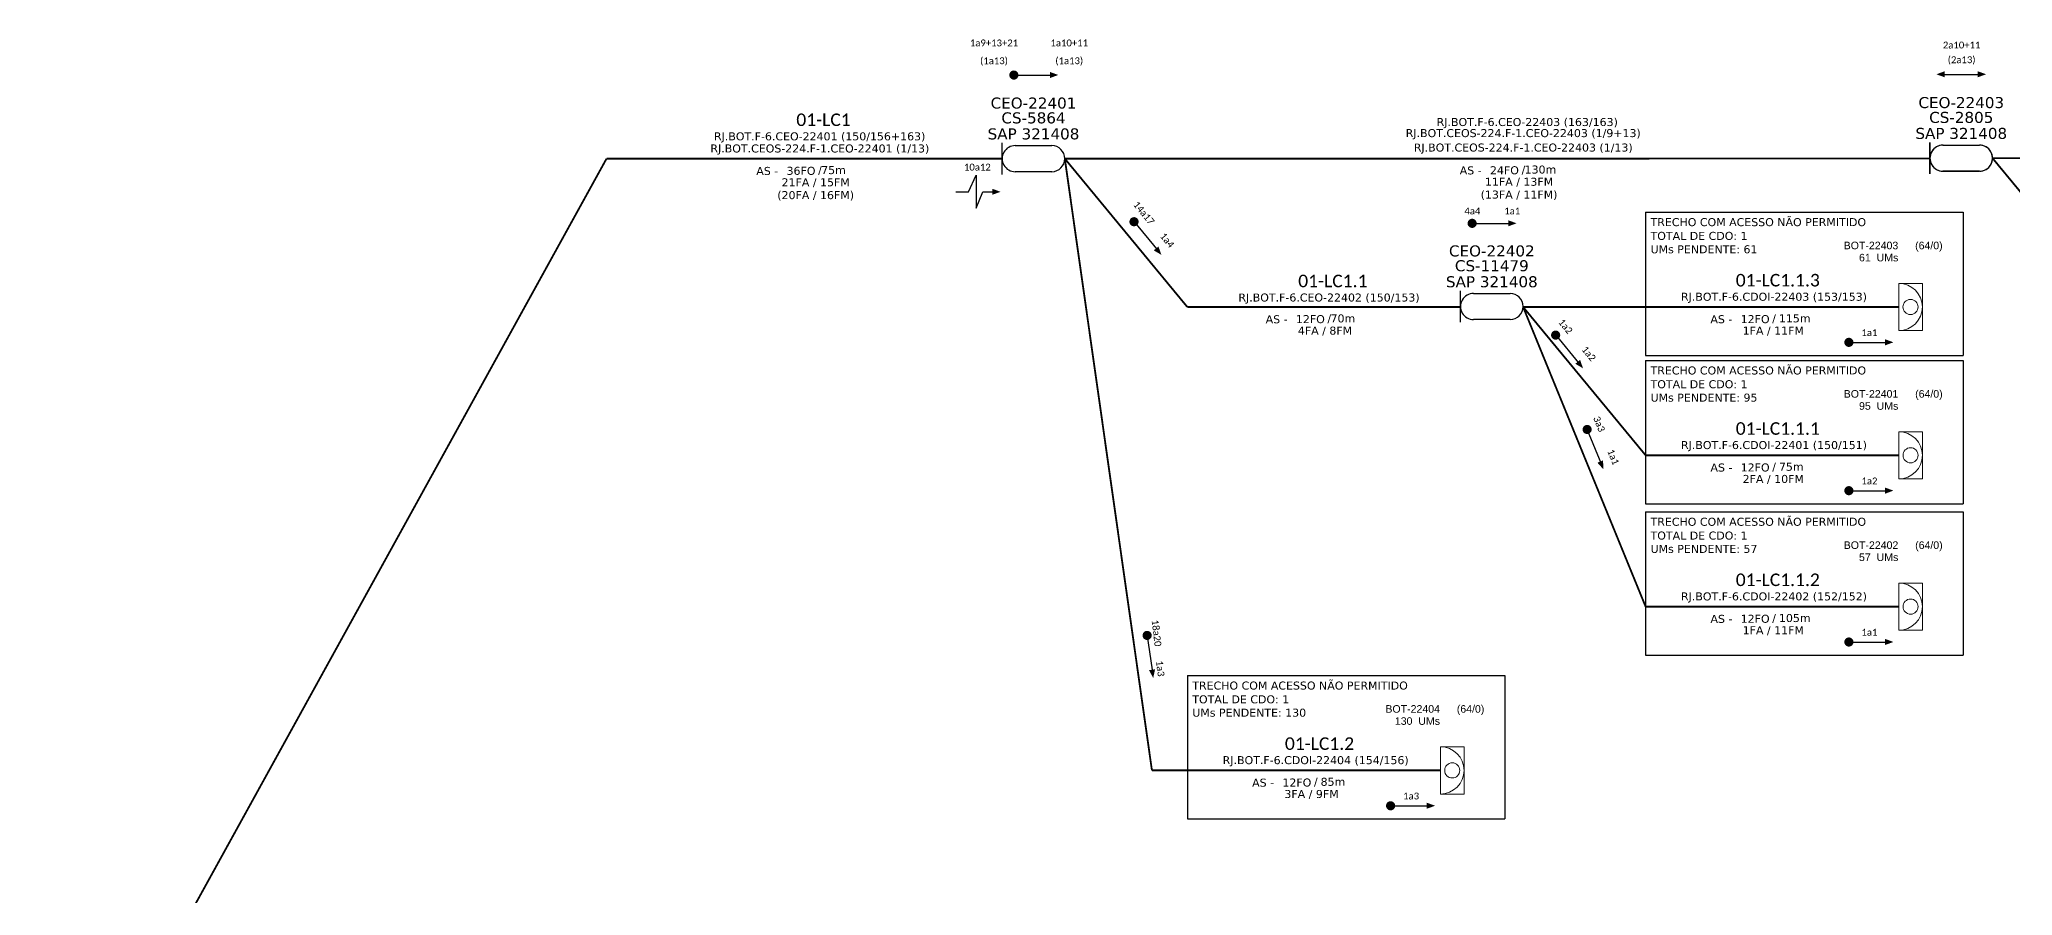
# Model space of a CAD drawing. Header units: millimetres. Extents: x 4506 to 5652, y -501 to 251.
# Drawn here: x 4523.1 to 4954.5, y -203 to -15.7 of the extents above; entities that cross this region are included whole.
import ezdxf
from ezdxf.enums import TextEntityAlignment as Align

# ---------------------------------------------------------------- set-up
doc = ezdxf.new("R2010")
doc.units = ezdxf.units.MM
for name, color, linetype, lineweight in [("20.0-LEGENDA DOS CDO'S", 1, 'Continuous', 0), ('20.1-CDO_INTERIOR', 1, 'Continuous', 0), ('40.1-ETIQUETAS', 1, 'Continuous', 20)]:
    doc.layers.add(name, color=color, linetype=linetype, lineweight=lineweight)
for name, color, linetype in [('20.4-CEOS', 1, 'Continuous'), ('CABO OPTICO EXISTENTE', 5, 'Continuous'), ('CAP a instalar', 1, 'Continuous'), ('CD de instalação futura', 8, 'Continuous'), ('SETA', 7, 'Continuous')]:
    doc.layers.add(name, color=color, linetype=linetype)
doc.styles.add('ARIAL', font='arial.ttf')
doc.styles.add('siredit', font='verdana.ttf')
doc.linetypes.add('FENCELINE1', pattern='A,0.25,-0.1,[133,ltypeshp.shx,S=0.1,R=0,X=-0.1,Y=0],-0.1,1', length=1.45)

# ---------------------------------------------------------------- blocks, each defined once
blk = doc.blocks.new('CEO')
at = {"layer": 'CAP a instalar', "linetype": 'Continuous'}
for p, q in [((34376.45, 58706.74), (34376.45, 58714.31)), ((34379.59, 58713.67), (34388.39, 58713.67)), ((34388.39, 58707.39), (34379.59, 58707.39))]:
    blk.add_line(p, q, dxfattribs=at)
for centre, start_param, end_param in [((34379.59, 58710.53), 6.283185, 9.424778), ((34388.39, 58710.53), 3.141593, 6.283185)]:
    blk.add_ellipse(centre, major_axis=(0, 3.14), ratio=1, start_param=start_param, end_param=end_param, dxfattribs=at)
at = {"layer": '20.4-CEOS', "color": 7, "style": 'siredit'}
for tag, p in [('CEO-2701', (34383.99, 58725.26)), ('CSPROJ.', (34383.99, 58721.69)), ('SAP321406', (34383.99, 58717.83))]:
    blk.add_attdef(tag, text='', height=2.66, rotation=0.0129, dxfattribs=at).set_placement(p, align=Align.TOP_CENTER)
blk = doc.blocks.new('ETIQUETA_RS5F')
at = {"layer": '40.1-ETIQUETAS', "color": 0, "style": 'siredit'}
blk.add_text('/', height=1.5, dxfattribs=at).set_placement((1.55, -1.95), align=Align.MIDDLE_RIGHT)
for tag, p in [('ETIQUETA_R_PRIMARIA', (1.18, 4.1)), ('ETIQUETA_R_SECUNDARIA', (1.18, 2.1)), ('F_ATIVAS/F_MORTAS', (1.11, -4.24))]:
    blk.add_attdef(tag, text='', height=1.5, dxfattribs=at).set_placement(p, align=Align.MIDDLE_CENTER)
for tag, p in [('TIPO_CABO', (-6.62, -2.12)), ('CAP_CABO', (0.37, -2.09))]:
    blk.add_attdef(tag, text='', height=1.5, dxfattribs=at).set_placement(p, align=Align.MIDDLE_RIGHT)
blk.add_attdef('METROS', text='', height=1.5, dxfattribs=at).set_placement((2.11, -1.95), align=Align.MIDDLE_LEFT)
for tag, p in [('FUSÃO_1', (0.82, -8.39)), ('FUSÃO_2', (0.82, -10.6)), ('FUSÃO_3', (0.82, -12.93)), ('FUSÃO_4', (0.82, -15.14)), ('FUSÃO_5', (0.82, -17.16))]:
    blk.add_attdef(tag, text='', height=1.5, dxfattribs=at).set_placement(p, align=Align.CENTER)
blk = doc.blocks.new('CDOI_INT')
at = {"layer": '20.1-CDO_INTERIOR', "color": 0, "lineweight": 18}
blk.add_lwpolyline([(4.25, -4.25), (4.25, 4.25), (0, 4.25), (0, -4.25)], close=True, dxfattribs=at)
blk.add_circle((2.12, 0), 1.36, dxfattribs=at)
blk.add_arc((0, 0), 4.25, 270, 90, dxfattribs=at)
at = {"layer": "20.0-LEGENDA DOS CDO'S", "color": 0, "style": 'ARIAL'}
for tag, p in [('CDO_N', (-0.08, 10.38)), ('SPLITER_1', (21.18, 10.38)), ('SAP', (-0.08, 6.23)), ('SURVEY', (-0.08, 8.2)), ('SPLITER_2', (21.19, 8.68)), ('1:XX', (5.94, -2.22)), ('UMS', (5.94, -4.24))]:
    blk.add_attdef(tag, p, '', height=1.36, dxfattribs=at)
blk.add_attdef('FIBRAS_UTILIZADAS', text='', height=1.36, dxfattribs=at).set_placement((15.34, 10.38), align=Align.CENTER)

msp = doc.modelspace()

# ---------------------------------------------------------------- linework, layer by layer
for points, const_width in [([(4735.61, -23.52, 1), (4736.61, -23.52, 1)], 0.999), ([(4762.19, -55.13, 1), (4762.57, -56.06, 1)], 1), ([(4835.81, -55.95, 1), (4836.81, -55.95, 1)], 0.999), ([(4854.25, -80.01, 1), (4854.88, -80.78, 1)], 1), ([(4918.18, -81.98, 1), (4919.18, -81.98, 1)], 1), ([(4861.26, -100.57, 1), (4861.63, -101.49, 1)], 1), ([(4918.18, -114.42, 1), (4919.18, -114.42, 1)], 1), ([(4765.19, -145.58, 1), (4765.31, -146.57, 1)], 1), ([(4918.18, -147.52, 1), (4919.18, -147.52, 1)], 1), ([(4817.98, -183.34, 1), (4818.98, -183.34, 1)], 1)]:
    msp.add_lwpolyline(points, format="xyb", close=True, dxfattribs=dict(const_width=const_width))
at = {"color": 1}
for points in [[(4936.4, -38.27), (4936.41, -45.14)], [(4939.24, -38.85), (4947.24, -38.85)], [(4939.25, -44.55), (4947.08, -44.55)]]:
    msp.add_lwpolyline(points, dxfattribs=at)
at = {"color": 7}
msp.add_lwpolyline([(4726.23, -49.06), (4727.85, -45.42), (4727.85, -52.63), (4729.34, -49.06)], dxfattribs=at)
at = {"color": 3}
for points in [[(4874.24, -53.49), (4943.66, -53.49), (4943.66, -84.83)], [(4874.24, -53.49), (4874.24, -84.83)], [(4874.24, -84.83), (4943.66, -84.83)], [(4874.24, -85.93), (4943.66, -85.93), (4943.66, -117.27)], [(4874.24, -85.93), (4874.24, -117.27)], [(4874.24, -117.27), (4943.66, -117.27)], [(4874.24, -119.03), (4943.66, -119.03), (4943.66, -150.36)], [(4874.24, -119.03), (4874.24, -150.36)], [(4874.24, -150.36), (4943.66, -150.36)], [(4774.04, -154.85), (4843.46, -154.85), (4843.46, -186.18)], [(4774.04, -154.85), (4774.04, -186.18)], [(4774.04, -186.18), (4843.46, -186.18)]]:
    msp.add_lwpolyline(points, dxfattribs=at)
at = {"color": 1}
for centre, start, end in [((4939.25, -41.7), 88.4101, 271.6072), ((4947.24, -41.7), 270.0129, 90.013)]:
    msp.add_arc(centre, 2.85, start, end, dxfattribs=at)
at = {"layer": 'CAP a instalar', "linetype": 'Continuous'}
for p, q in [((4936.41, -45.14), (4936.4, -38.27)), ((4939.25, -38.85), (4947.24, -38.85)), ((4947.25, -44.55), (4939.25, -44.55))]:
    msp.add_line(p, q, dxfattribs=at)
at = {"layer": 'CAP a instalar', "linetype": 'FENCELINE1', "ltscale": 6, "const_width": 0.4}
for points in [[(4647.05, -41.81), (4523.27, -266.3)], [(4647.05, -41.81), (4733.56, -41.81)], [(4747.25, -41.8), (4774.04, -74.25)], [(4747.25, -41.8), (4766.3, -175.6)], [(4774.04, -74.25), (4833.76, -74.25)], [(4847.45, -74.24), (4874.24, -106.68)], [(4847.45, -74.24), (4874.24, -139.78)], [(4847.45, -74.24), (4929.58, -74.24)], [(4874.24, -106.68), (4929.59, -106.68)], [(4874.24, -139.78), (4929.59, -139.78)], [(4766.3, -175.6), (4829.38, -175.6)]]:
    msp.add_lwpolyline(points, dxfattribs=at)
at = {"layer": 'CAP a instalar', "color": 1, "linetype": 'FENCELINE1', "ltscale": 6, "const_width": 0.4}
for points in [[(4747.25, -41.8), (4936.41, -41.78)], [(4950.09, -41.7), (5036.61, -41.7)]]:
    msp.add_lwpolyline(points, dxfattribs=at)
at = {"layer": 'CAP a instalar', "color": 8, "linetype": 'FENCELINE1', "ltscale": 6, "const_width": 0.4}
msp.add_lwpolyline([(4950.09, -41.7), (4976.89, -74.14)], dxfattribs=at)
at = {"layer": 'CAP a instalar', "linetype": 'Continuous'}
for centre, start_param, end_param in [((4939.25, -41.7), 6.283185, 9.424778), ((4947.24, -41.7), 3.141593, 6.283185)]:
    msp.add_ellipse(centre, major_axis=(0, 2.85), ratio=1, start_param=start_param, end_param=end_param, dxfattribs=at)
at = {"layer": 'SETA'}
for points in [[(4736.11, -23.52), (4744.69, -23.52)], [(4762.17, -55.34), (4767.64, -61.98)], [(4836.31, -55.95), (4844.89, -55.95)], [(4854.36, -80.15), (4859.82, -86.79)], [(4918.68, -81.98), (4927.27, -81.98)], [(4861.32, -100.73), (4864.57, -108.69)], [(4918.68, -114.42), (4927.28, -114.42)], [(4765.21, -145.75), (4766.32, -153.58)], [(4918.68, -147.52), (4927.28, -147.52)], [(4818.48, -183.34), (4827.07, -183.34)]]:
    msp.add_lwpolyline(points, dxfattribs=at)
at = {"layer": 'SETA', "color": 8}
msp.add_lwpolyline([(4938.95, -23.36), (4947.54, -23.36)], dxfattribs=at)
at = {"layer": 'SETA', "color": 7}
for points in [[(4723.46, -49.06), (4726.23, -49.06)], [(4729.34, -49.06), (4732.06, -49.06)]]:
    msp.add_lwpolyline(points, dxfattribs=at)
at = {"layer": 'SETA'}
for points in [[(4744, -22.84), (4745.83, -23.5), (4744, -24.17)], [(4844.2, -55.28), (4846.03, -55.94), (4844.2, -56.61)], [(4767.72, -61.02), (4768.38, -62.85), (4766.7, -61.86)], [(4926.58, -81.3), (4928.42, -81.97), (4926.58, -82.64)], [(4859.91, -85.82), (4860.56, -87.66), (4858.88, -86.67)], [(4864.93, -107.8), (4865.01, -109.75), (4863.7, -108.3)], [(4926.59, -113.74), (4928.42, -114.41), (4926.59, -115.08)], [(4926.59, -146.84), (4928.42, -147.51), (4926.59, -148.17)], [(4766.98, -153.49), (4766.58, -155.4), (4765.66, -153.67)], [(4826.38, -182.66), (4828.22, -183.33), (4826.38, -183.99)]]:
    msp.add_solid(points, dxfattribs=at)
at = {"layer": 'SETA', "color": 8}
for points in [[(4939.64, -22.68), (4937.81, -23.35), (4939.64, -24.01)], [(4946.85, -22.68), (4948.68, -23.35), (4946.85, -24.01)]]:
    msp.add_solid(points, dxfattribs=at)
at = {"layer": 'SETA', "color": 7}
msp.add_solid([(4731.37, -48.38), (4733.2, -49.05), (4731.37, -49.72)], dxfattribs=at)

# ---------------------------------------------------------------- block references
at = {"layer": 'CAP a instalar', "color": 1, "linetype": 'FENCELINE1', "xscale": 0.9077475237572799, "yscale": 0.9077475237572799, "zscale": 0.9077475237585165}
for p, values in [((-26471.58, -53336.14), {'SAP321406': 'SAP 321408', 'CSPROJ.': 'CS-5864', 'CEO-2701': 'CEO-22401'}), ((-26371.37, -53368.48), {'SAP321406': 'SAP 321408', 'CSPROJ.': 'CS-11479', 'CEO-2701': 'CEO-22402'})]:
    msp.add_blockref('CEO', p, dxfattribs=at).add_auto_attribs(values)
at = {"layer": 'CAP a instalar', "linetype": 'FENCELINE1', "ltscale": 7}
ref = msp.add_blockref('ETIQUETA_RS5F', (4803.67, -74.46), dxfattribs=dict(at, xscale=1.166399984999771, yscale=1.166399984999771, zscale=1.166399984999771))
ref.add_attrib('ETIQUETA_R_PRIMARIA', 'RJ.BOT.F-6.CEO-22402 (150/153)', dxfattribs={"layer": '40.1-ETIQUETAS', "color": 0, "height": 1.7496, "style": 'siredit'}).set_placement((4805.01, -72.17), align=Align.MIDDLE_CENTER)
ref.add_attrib('TIPO_CABO', 'AS -', dxfattribs={"layer": '40.1-ETIQUETAS', "color": 0, "height": 1.75, "style": 'siredit'}).set_placement((4795.96, -76.93), align=Align.MIDDLE_RIGHT)
ref.add_attrib('CAP_CABO', '12FO', dxfattribs={"layer": '40.1-ETIQUETAS', "color": 0, "height": 1.75, "style": 'siredit'}).set_placement((4804.1, -76.9), align=Align.MIDDLE_RIGHT)
ref.add_attrib('METROS', '70m', dxfattribs={"layer": '40.1-ETIQUETAS', "color": 0, "height": 1.75, "style": 'siredit'}).set_placement((4805.35, -76.74), align=Align.MIDDLE_LEFT)
ref.add_attrib('F_ATIVAS/F_MORTAS', '4FA / 8FM', dxfattribs={"layer": '40.1-ETIQUETAS', "color": 0, "height": 1.75, "style": 'siredit'}).set_placement((4804.14, -79.41), align=Align.MIDDLE_CENTER)
at = {"layer": 'CAP a instalar', "color": 1, "linetype": 'FENCELINE1', "ltscale": 7}
ref = msp.add_blockref('ETIQUETA_RS5F', (4900.92, -74.45), dxfattribs=dict(at, xscale=1.166399984998861, yscale=1.166399984998861, zscale=1.166399984999999))
ref.add_attrib('ETIQUETA_R_SECUNDARIA', 'RJ.BOT.F-6.CDOI-22403 (153/153)', dxfattribs={"layer": 'CABO OPTICO EXISTENTE', "color": 0, "height": 1.7496, "style": 'siredit'}).set_placement((4902.3, -72), align=Align.MIDDLE_CENTER)
ref.add_attrib('TIPO_CABO', 'AS -', dxfattribs={"layer": '40.1-ETIQUETAS', "color": 0, "height": 1.75, "style": 'siredit'}).set_placement((4893.2, -76.92), align=Align.MIDDLE_RIGHT)
ref.add_attrib('CAP_CABO', '12FO', dxfattribs={"layer": '40.1-ETIQUETAS', "color": 0, "height": 1.75, "style": 'siredit'}).set_placement((4901.35, -76.9), align=Align.MIDDLE_RIGHT)
ref.add_attrib('METROS', '115m', dxfattribs={"layer": '40.1-ETIQUETAS', "color": 0, "height": 1.75, "style": 'siredit'}).set_placement((4903.38, -76.73), align=Align.MIDDLE_LEFT)
ref.add_attrib('F_ATIVAS/F_MORTAS', '1FA / 11FM', dxfattribs={"layer": '40.1-ETIQUETAS', "color": 0, "height": 1.75, "style": 'siredit'}).set_placement((4902.15, -79.41), align=Align.MIDDLE_CENTER)
ref = msp.add_blockref('ETIQUETA_RS5F', (4900.92, -106.9), dxfattribs=dict(at, xscale=1.166399984998861, yscale=1.166399984998861, zscale=1.166399984999999))
ref.add_attrib('ETIQUETA_R_SECUNDARIA', 'RJ.BOT.F-6.CDOI-22401 (150/151)', dxfattribs={"layer": 'CABO OPTICO EXISTENTE', "color": 0, "height": 1.7496, "style": 'siredit'}).set_placement((4902.3, -104.44), align=Align.MIDDLE_CENTER)
ref.add_attrib('TIPO_CABO', 'AS -', dxfattribs={"layer": '40.1-ETIQUETAS', "color": 0, "height": 1.75, "style": 'siredit'}).set_placement((4893.21, -109.36), align=Align.MIDDLE_RIGHT)
ref.add_attrib('CAP_CABO', '12FO', dxfattribs={"layer": '40.1-ETIQUETAS', "color": 0, "height": 1.75, "style": 'siredit'}).set_placement((4901.35, -109.34), align=Align.MIDDLE_RIGHT)
ref.add_attrib('METROS', '75m', dxfattribs={"layer": '40.1-ETIQUETAS', "color": 0, "height": 1.75, "style": 'siredit'}).set_placement((4903.39, -109.18), align=Align.MIDDLE_LEFT)
ref.add_attrib('F_ATIVAS/F_MORTAS', '2FA / 10FM', dxfattribs={"layer": '40.1-ETIQUETAS', "color": 0, "height": 1.75, "style": 'siredit'}).set_placement((4902.15, -111.85), align=Align.MIDDLE_CENTER)
ref = msp.add_blockref('ETIQUETA_RS5F', (4900.92, -139.99), dxfattribs=dict(at, xscale=1.166399984998861, yscale=1.166399984998861, zscale=1.166399984999999))
ref.add_attrib('ETIQUETA_R_SECUNDARIA', 'RJ.BOT.F-6.CDOI-22402 (152/152)', dxfattribs={"layer": 'CABO OPTICO EXISTENTE', "color": 0, "height": 1.7496, "style": 'siredit'}).set_placement((4902.3, -137.54), align=Align.MIDDLE_CENTER)
ref.add_attrib('TIPO_CABO', 'AS -', dxfattribs={"layer": '40.1-ETIQUETAS', "color": 0, "height": 1.75, "style": 'siredit'}).set_placement((4893.21, -142.46), align=Align.MIDDLE_RIGHT)
ref.add_attrib('CAP_CABO', '12FO', dxfattribs={"layer": '40.1-ETIQUETAS', "color": 0, "height": 1.75, "style": 'siredit'}).set_placement((4901.35, -142.43), align=Align.MIDDLE_RIGHT)
ref.add_attrib('METROS', '105m', dxfattribs={"layer": '40.1-ETIQUETAS', "color": 0, "height": 1.75, "style": 'siredit'}).set_placement((4903.39, -142.27), align=Align.MIDDLE_LEFT)
ref.add_attrib('F_ATIVAS/F_MORTAS', '1FA / 11FM', dxfattribs={"layer": '40.1-ETIQUETAS', "color": 0, "height": 1.75, "style": 'siredit'}).set_placement((4902.15, -144.94), align=Align.MIDDLE_CENTER)
ref = msp.add_blockref('ETIQUETA_RS5F', (4800.72, -175.81), dxfattribs=dict(at, xscale=1.166399984998861, yscale=1.166399984998861, zscale=1.166399984999999))
ref.add_attrib('ETIQUETA_R_SECUNDARIA', 'RJ.BOT.F-6.CDOI-22404 (154/156)', dxfattribs={"layer": 'CABO OPTICO EXISTENTE', "color": 0, "height": 1.7496, "style": 'siredit'}).set_placement((4802.1, -173.36), align=Align.MIDDLE_CENTER)
ref.add_attrib('TIPO_CABO', 'AS -', dxfattribs={"layer": '40.1-ETIQUETAS', "color": 0, "height": 1.75, "style": 'siredit'}).set_placement((4793, -178.28), align=Align.MIDDLE_RIGHT)
ref.add_attrib('CAP_CABO', '12FO', dxfattribs={"layer": '40.1-ETIQUETAS', "color": 0, "height": 1.75, "style": 'siredit'}).set_placement((4801.15, -178.25), align=Align.MIDDLE_RIGHT)
ref.add_attrib('METROS', '85m', dxfattribs={"layer": '40.1-ETIQUETAS', "color": 0, "height": 1.75, "style": 'siredit'}).set_placement((4803.18, -178.09), align=Align.MIDDLE_LEFT)
ref.add_attrib('F_ATIVAS/F_MORTAS', '3FA / 9FM', dxfattribs={"layer": '40.1-ETIQUETAS', "color": 0, "height": 1.75, "style": 'siredit'}).set_placement((4801.19, -180.76), align=Align.MIDDLE_CENTER)
at = {"layer": 'CD de instalação futura', "color": 1, "ltscale": 11}
ref = msp.add_blockref('CDOI_INT', (4929.58, -74.24), dxfattribs=dict(at, xscale=1.21541625498503, yscale=1.21541625498503, zscale=1.21541625498503))
ref.add_attrib('CDO_N', 'BOT-22403', dxfattribs={"layer": "20.0-LEGENDA DOS CDO'S", "color": 0, "height": 1.653, "style": 'ARIAL'}).set_placement((4929.48, -61.62), align=Align.RIGHT)
ref.add_attrib('FIBRAS_UTILIZADAS', '    (64/0)', dxfattribs={"layer": "20.0-LEGENDA DOS CDO'S", "color": 0, "height": 1.65, "style": 'ARIAL'}).set_placement((4934.89, -61.62), align=Align.CENTER)
ref.add_attrib('SURVEY', '61  UMs', dxfattribs={"layer": "20.0-LEGENDA DOS CDO'S", "color": 0, "height": 1.653, "style": 'ARIAL'}).set_placement((4929.49, -64.27), align=Align.RIGHT)
ref = msp.add_blockref('CDOI_INT', (4929.59, -106.68), dxfattribs=dict(at, xscale=1.21541625498503, yscale=1.21541625498503, zscale=1.21541625498503))
ref.add_attrib('CDO_N', 'BOT-22401', dxfattribs={"layer": "20.0-LEGENDA DOS CDO'S", "color": 0, "height": 1.653, "style": 'ARIAL'}).set_placement((4929.49, -94.07), align=Align.RIGHT)
ref.add_attrib('FIBRAS_UTILIZADAS', '    (64/0)', dxfattribs={"layer": "20.0-LEGENDA DOS CDO'S", "color": 0, "height": 1.65, "style": 'ARIAL'}).set_placement((4934.9, -94.07), align=Align.CENTER)
ref.add_attrib('SURVEY', '95  UMs', dxfattribs={"layer": "20.0-LEGENDA DOS CDO'S", "color": 0, "height": 1.653, "style": 'ARIAL'}).set_placement((4929.49, -96.72), align=Align.RIGHT)
ref = msp.add_blockref('CDOI_INT', (4929.59, -139.78), dxfattribs=dict(at, xscale=1.21541625498503, yscale=1.21541625498503, zscale=1.21541625498503))
ref.add_attrib('CDO_N', 'BOT-22402', dxfattribs={"layer": "20.0-LEGENDA DOS CDO'S", "color": 0, "height": 1.653, "style": 'ARIAL'}).set_placement((4929.49, -127.16), align=Align.RIGHT)
ref.add_attrib('FIBRAS_UTILIZADAS', '    (64/0)', dxfattribs={"layer": "20.0-LEGENDA DOS CDO'S", "color": 0, "height": 1.65, "style": 'ARIAL'}).set_placement((4934.9, -127.16), align=Align.CENTER)
ref.add_attrib('SURVEY', '57  UMs', dxfattribs={"layer": "20.0-LEGENDA DOS CDO'S", "color": 0, "height": 1.653, "style": 'ARIAL'}).set_placement((4929.49, -129.81), align=Align.RIGHT)
ref = msp.add_blockref('CDOI_INT', (4829.38, -175.6), dxfattribs=dict(at, xscale=1.21541625498503, yscale=1.21541625498503, zscale=1.21541625498503))
ref.add_attrib('CDO_N', 'BOT-22404', dxfattribs={"layer": "20.0-LEGENDA DOS CDO'S", "color": 0, "height": 1.653, "style": 'ARIAL'}).set_placement((4829.28, -162.98), align=Align.RIGHT)
ref.add_attrib('FIBRAS_UTILIZADAS', '    (64/0)', dxfattribs={"layer": "20.0-LEGENDA DOS CDO'S", "color": 0, "height": 1.65, "style": 'ARIAL'}).set_placement((4834.69, -162.98), align=Align.CENTER)
ref.add_attrib('SURVEY', '130  UMs', dxfattribs={"layer": "20.0-LEGENDA DOS CDO'S", "color": 0, "height": 1.653, "style": 'ARIAL'}).set_placement((4829.29, -165.63), align=Align.RIGHT)

# ---------------------------------------------------------------- texts
at = {"color": 3, "style": 'siredit'}
for s, p in [('TRECHO COM ACESSO NÃO PERMITIDO', (4875.32, -56.56)), ('TOTAL DE CDO: 1', (4875.32, -59.57)), ('UMs PENDENTE: 61', (4875.32, -62.5)), ('TRECHO COM ACESSO NÃO PERMITIDO', (4875.32, -89)), ('TOTAL DE CDO: 1', (4875.32, -92.01)), ('UMs PENDENTE: 95', (4875.32, -94.94)), ('TRECHO COM ACESSO NÃO PERMITIDO', (4875.32, -122.09)), ('TOTAL DE CDO: 1', (4875.32, -125.11)), ('UMs PENDENTE: 57', (4875.32, -128.03)), ('TRECHO COM ACESSO NÃO PERMITIDO', (4775.12, -157.92)), ('TOTAL DE CDO: 1', (4775.12, -160.93)), ('UMs PENDENTE: 130', (4775.12, -163.85))]:
    msp.add_text(s, height=1.7496, dxfattribs=at).set_placement(p)
at = {"attachment_point": 5}
for s, insert, char_height, width in [('\\C1;\\fCalibri|b0|i0|c0|p34;1a9+13+21', (4731.77, -16.5), 1.4978, 25.3213), ('\\C1;\\fCalibri|b0|i0|c0|p34;1a10+11', (4748.22, -16.5), 1.4978, 25.3213), ('\\C1;\\fCalibri|b0|i0|c0|p34;2a10+11', (4943.33, -16.96), 1.4978, 25.3213), ('\\C3;\\fCalibri|b0|i0|c0|p34;(1a13)', (4731.77, -20.55), 1.4978, 25.3213), ('\\C3;\\fCalibri|b0|i0|c0|p34;(1a13)', (4748.22, -20.55), 1.4978, 25.3213), ('\\C3;\\fCalibri|b0|i0|c0|p34;(2a13)', (4943.33, -20.33), 1.4978, 25.3213), ('\\C3;\\fCalibri|b0|i0|c0|p34;01-LC1', (4694.49, -33.31), 2.7432, 40.9104), ('\\C7;\\fCalibri|b0|i0|c0|p34;4a4', (4836.36, -53.25), 1.4978, 25.3213), ('\\C7;\\fCalibri|b0|i0|c0|p34;1a1', (4845.08, -53.25), 1.4978, 25.3213), ('\\C3;\\fCalibri|b0|i0|c0|p34;01-LC1.1', (4805.85, -68.57), 2.7432, 40.9104), ('\\C3;\\fCalibri|b0|i0|c0|p34;01-LC1.1.3', (4903.14, -68.4), 2.7432, 40.9104), ('\\C7;\\fCalibri|b0|i0|c0|p34;1a1', (4923.17, -79.86), 1.5, 25.3588), ('\\C3;\\fCalibri|b0|i0|c0|p34;01-LC1.1.1', (4903.14, -100.84), 2.7432, 40.9104), ('\\C7;\\fCalibri|b0|i0|c0|p34;1a2', (4923.18, -112.3), 1.5, 25.3588), ('\\C3;\\fCalibri|b0|i0|c0|p34;01-LC1.1.2', (4903.14, -133.93), 2.7432, 40.9104), ('\\C7;\\fCalibri|b0|i0|c0|p34;1a1', (4923.18, -145.39), 1.5, 25.3588), ('\\C3;\\fCalibri|b0|i0|c0|p34;01-LC1.2', (4802.94, -169.76), 2.7432, 40.9104), ('\\C7;\\fCalibri|b0|i0|c0|p34;1a3', (4822.97, -181.21), 1.5, 25.3588)]:
    msp.add_mtext(s, dxfattribs=dict(at, insert=insert, char_height=char_height, width=width))
at = {"color": 7, "insert": (4728.13, -43.66), "char_height": 1.5, "width": 25.3588, "attachment_point": 5, "rotation": 359.9903}
msp.add_mtext('\\fCalibri|b0|i0|c0|p34;10a12', dxfattribs=at)
at = {"char_height": 1.5, "width": 25.3588, "attachment_point": 5}
for s, insert, rotation in [('\\fCalibri|b0|i0|c0|p34;14a17', (4764.54, -53.69), 309.4745), ('\\fCalibri|b0|i0|c0|p34;1a4', (4769.64, -59.65), 309.4745), ('\\fCalibri|b0|i0|c0|p34;1a2', (4856.73, -78.49), 309.4148), ('\\fCalibri|b0|i0|c0|p34;1a2', (4861.82, -84.46), 309.4148), ('\\fCalibri|b0|i0|c0|p34;3a3', (4864.08, -99.85), 292.1571), ('\\fCalibri|b0|i0|c0|p34;1a1', (4867.16, -107.06), 292.1571), ('\\fCalibri|b0|i0|c0|p34;18a20', (4767.31, -145.57), 276.8945), ('\\fCalibri|b0|i0|c0|p34;1a3', (4768.13, -153.32), 276.8945)]:
    msp.add_mtext(s, dxfattribs=dict(at, insert=insert, rotation=rotation))
at = {"layer": '20.4-CEOS', "color": 1, "style": 'siredit'}
for s, p in [('CEO-22403', (4943.25, -28.33)), ('CS-2805', (4943.25, -31.57)), ('SAP 321408', (4943.25, -35.07))]:
    msp.add_text(s, height=2.413, rotation=0.0129, dxfattribs=at).set_placement(p, align=Align.TOP_CENTER)
at = {"layer": '40.1-ETIQUETAS', "color": 1, "style": 'siredit'}
for s, p in [('RJ.BOT.CEOS-224.F-1.CEO-22401 (1/13)', (4693.69, -39.57)), ('RJ.BOT.F-6.CEO-22401 (150/156+163)', (4693.65, -36.92)), ('RJ.BOT.CEOS-224.F-1.CEO-22403 (1/9+13)', (4847.48, -36.21)), ('21FA / 15FM', (4692.78, -46.97)), ('11FA / 13FM', (4846.57, -46.85))]:
    msp.add_text(s, height=1.7496, dxfattribs=at).set_placement(p, align=Align.MIDDLE_CENTER)
at = {"layer": '40.1-ETIQUETAS', "color": 3, "style": 'siredit'}
for s, p in [('RJ.BOT.CEOS-224.F-1.CEO-22403 (1/13)', (4847.48, -39.37)), ('(20FA / 16FM)', (4692.78, -49.78)), ('(13FA / 11FM)', (4846.57, -49.66))]:
    msp.add_text(s, height=1.7496, dxfattribs=at).set_placement(p, align=Align.MIDDLE_CENTER)
at = {"layer": '40.1-ETIQUETAS', "color": 1, "style": 'siredit'}
for s, p in [('AS -', (4684.59, -44.49)), ('36FO', (4692.74, -44.46)), ('/', (4694.12, -44.3)), ('AS -', (4838.39, -44.37)), ('24FO', (4846.53, -44.34)), ('/', (4847.94, -44.18))]:
    msp.add_text(s, height=1.75, dxfattribs=at).set_placement(p, align=Align.MIDDLE_RIGHT)
for s, p in [('75m', (4693.98, -44.3)), ('130m', (4847.78, -44.18))]:
    msp.add_text(s, height=1.75, dxfattribs=at).set_placement(p, align=Align.MIDDLE_LEFT)
at = {"layer": 'CAP a instalar', "color": 1, "linetype": 'FENCELINE1', "ltscale": 7, "style": 'siredit'}
msp.add_text('RJ.BOT.F-6.CEO-22403 (163/163)', height=1.7496, dxfattribs=at).set_placement((4848.36, -33.79), align=Align.MIDDLE_CENTER)

doc.saveas('drawing.dxf')
